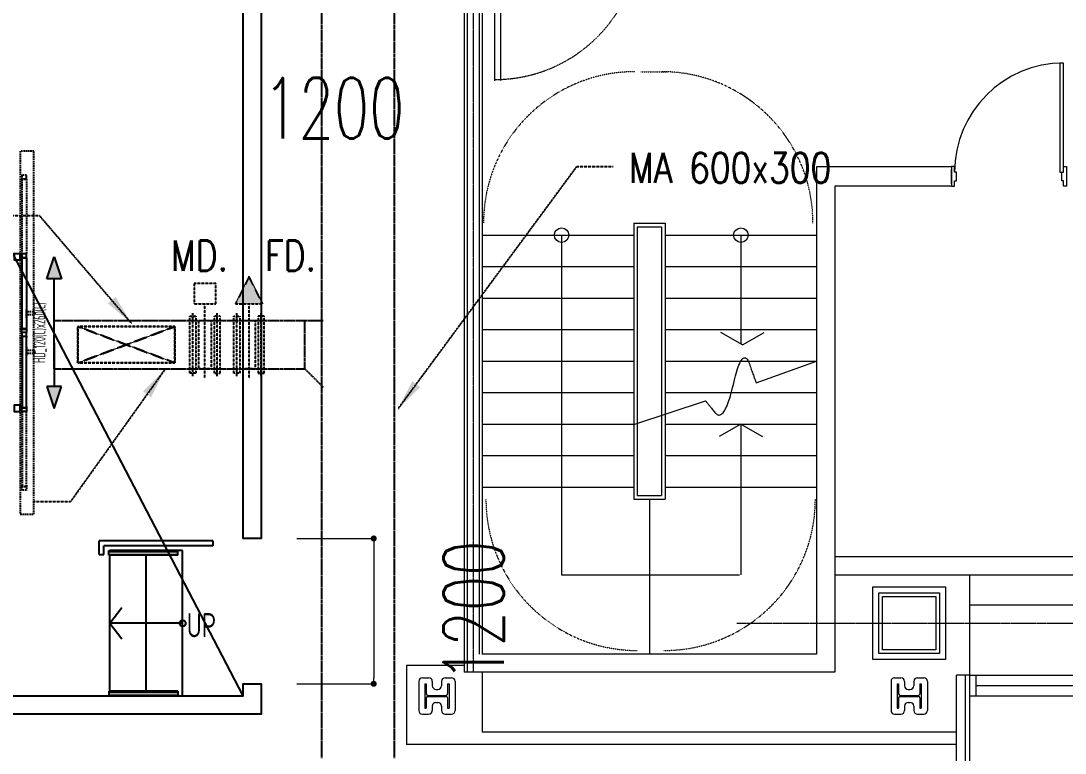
# Model space of a CAD drawing. Extents: x 225000 to 2157367, y 208400 to 840900.
# Drawn here: x 509590 to 518213, y 386730 to 392777 of the extents above; entities that cross this region are included whole.
import ezdxf
from ezdxf.enums import TextEntityAlignment as Align

# ---------------------------------------------------------------- set-up
doc = ezdxf.new("R2010")
doc.units = 0
doc.header["$LTSCALE"] = 10
for name, pattern in [('Data Center Layout_L20$0$CENTER', [2, 1.25, -0.25, 0.25, -0.25]), ('Data Center Layout_L20$0$HIDDENK1', [0.334, 0.167, -0.167]), ('Data Center Layout_L20$0$HIDDENK2', [0.5, 0.25, -0.25]), ('XFDP20-DC-PH1$0$HIDDEN2', [0.1875, 0.125, -0.0625]), ('XFM2D20-DC$0$HIDDEN', [0.3, 0.2, -0.1])]:
    doc.linetypes.add(name, pattern=pattern)
for name, color, linetype, lineweight in [('Data Center Layout_L20$0$ARC', 252, 'Continuous', 0), ('Data Center Layout_L20$0$K-SIN', 252, 'Data Center Layout_L20$0$CENTER', 9), ('Data Center Layout_L20$0$STEEL1', 252, 'Continuous', 0), ('Data Center Layout_L20$0$SUGATA3', 252, 'Continuous', 0)]:
    doc.layers.add(name, color=color, linetype=linetype, lineweight=lineweight)
for name, color, linetype in [('Data Center Layout_L20$0$MACHINE-DIM', 252, 'Continuous'), ('XFDP20-DC-PH1$0$A-Door (PH1)', 2, 'Continuous'), ('XFDP20-DC-PH1$0$A-ST-txt (PH1)', 1, 'Continuous'), ('XFDP20-DC-PH1$0$A-STAIR (PH1)', 2, 'Continuous'), ('XFM2D20-DC$0$M-CMDUCT-DAPR', 104, 'Continuous'), ('XFM2D20-DC$0$M-DUCT-DAPR', 3, 'Continuous'), ('XFM2D20-DC$0$M-DUCT-DIFFUSER', 2, 'Continuous'), ('XFM2D20-DC$0$M-DUCT-FLAN-L', 3, 'Continuous'), ('XFM2D20-DC$0$M-DUCT-TEXT', 4, 'Continuous'), ('XFM2D20-DC$0$M-DUCT-TEXT-Line', 3, 'Continuous'), ('XFM2D20-DC$0$M-MAU-DUCT', 150, 'Continuous')]:
    doc.layers.add(name, color=color, linetype=linetype)
doc.styles.add('Data Center Layout_L20$0$型式1', font='simplex.shx', dxfattribs={"width": 0.68, "bigfont": 'chineset.shx'})
doc.styles.add('XFDP20-DC-PH1$0$AA-TXT', font='isocp.shx', dxfattribs={"width": 0.8, "bigfont": 'china.shx'})
doc.styles.add('XFM2D20-DC$0$aa-txt', font='simplex.shx', dxfattribs={"width": 0.8, "bigfont": 'CHINA.shx'})
doc.dimstyles.new('Data Center Layout_L20$0$DIM-50-00', dxfattribs={"dimscale": 0, "dimtxt": 150, "dimasz": 50, "dimexe": 0, "dimexo": 0.1, "dimgap": 50, "dimtad": 1, "dimdec": 1, "dimdsep": 46, "dimtxsty": 'Data Center Layout_L20$0$型式1', "dimblk": 'Data Center Layout_L20$0$_Dot', "dimcen": 0, "dimclrd": 256, "dimclre": 256, "dimclrt": 256, "dimadec": 0, "dimazin": 0, "dimtfac": 0.8, "dimtdec": 1, "dimtmove": 2, "dimatfit": 3, "dimldrblk": 'Data Center Layout_L20$0$_ArchTick', "dimfxl": 1, "dimtolj": 1, "dimlwd": 13, "dimlwe": 9, "dimarcsym": 0})
doc.dimstyles.new('XFM2D20-DC$0$adim-100', dxfattribs={"dimscale": 100, "dimtxt": 0.25, "dimasz": 2.5, "dimexe": 0.1, "dimexo": 0.5, "dimgap": 0.15, "dimtad": 0, "dimdec": 4, "dimdsep": 46, "dimtxsty": 'XFM2D20-DC$0$aa-txt', "dimcen": 2.5, "dimclrd": 256, "dimclre": 256, "dimclrt": 256, "dimadec": 0, "dimazin": 0, "dimtfac": 1, "dimtdec": 4, "dimtmove": 0, "dimatfit": 3, "dimfxl": 1, "dimtolj": 1, "dimtzin": 0, "dimarcsym": 0})

# ---------------------------------------------------------------- blocks, each defined once
blk = doc.blocks.new('Data Center Layout_L20$0$_Dot')
at = {"layer": 'Data Center Layout_L20$0$MACHINE-DIM', "color": 0, "lineweight": -2}
blk.add_line((-0.5, 0), (-1, 0), dxfattribs=at)
at = {"layer": 'Data Center Layout_L20$0$MACHINE-DIM', "color": 0, "const_width": 0.5}
blk.add_lwpolyline([(-0.25, 0, 1), (0.25, 0, 1)], format="xyb", close=True, dxfattribs=at)
blk = doc.blocks.new('*D61')
at = {"layer": 'Data Center Layout_L20$0$STEEL1', "lineweight": 9, "transparency": 16777216}
for p, q in [((511575.6, 193316.6), (511575.6, 192880.4)), ((512775.6, 193316.6), (512775.6, 192880.4))]:
    blk.add_line(p, q, dxfattribs=at)
at = {"layer": 'Data Center Layout_L20$0$STEEL1', "lineweight": 13, "transparency": 16777216}
blk.add_line((511625.6, 192880.4), (512725.6, 192880.4), dxfattribs=at)
at = {"layer": 'DEFPOINTS', "color": 0, "transparency": 16777216}
for p in [(511575.6, 193316.7), (512775.6, 193316.7), (512775.6, 192880.4)]:
    blk.add_point(p, dxfattribs=at)
at = {"layer": 'Data Center Layout_L20$0$STEEL1', "lineweight": 13, "transparency": 16777216, "xscale": 50, "yscale": 50, "zscale": 50, "rotation": 180}
blk.add_blockref('Data Center Layout_L20$0$_Dot', (511575.6, 192880.4), dxfattribs=at)
at = {"layer": 'Data Center Layout_L20$0$STEEL1', "lineweight": 13, "transparency": 16777216, "xscale": 50, "yscale": 50, "zscale": 50}
blk.add_blockref('Data Center Layout_L20$0$_Dot', (512775.6, 192880.4), dxfattribs=at)
at = {"layer": 'Data Center Layout_L20$0$STEEL1', "transparency": 16777216, "insert": (512175.6, 192055.4), "char_height": 500, "attachment_point": 5, "style": 'Data Center Layout_L20$0$型式1'}
blk.add_mtext('\\A1;1200', dxfattribs=at)
blk = doc.blocks.new('Data Center Layout_L20$0$_ArchTick')
at = {"layer": 'Data Center Layout_L20$0$MACHINE-DIM', "color": 0, "const_width": 0.15}
blk.add_lwpolyline([(-0.5, -0.5), (0.5, 0.5)], dxfattribs=at)
blk = doc.blocks.new('*D62')
at = {"layer": 'Data Center Layout_L20$0$STEEL1', "lineweight": 9, "transparency": 16777216}
for p, q in [((511869.7, 188502.3), (512503.8, 188502.3)), ((511869.7, 187302.3), (512503.8, 187302.3))]:
    blk.add_line(p, q, dxfattribs=at)
at = {"layer": 'Data Center Layout_L20$0$STEEL1', "lineweight": 13, "transparency": 16777216}
blk.add_line((512503.8, 188452.3), (512503.8, 187352.3), dxfattribs=at)
at = {"layer": 'DEFPOINTS', "color": 0, "transparency": 16777216}
for p in [(511869.6, 188502.3), (511869.6, 187302.3), (512503.8, 187302.3)]:
    blk.add_point(p, dxfattribs=at)
at = {"layer": 'Data Center Layout_L20$0$STEEL1', "lineweight": 13, "transparency": 16777216, "xscale": 50, "yscale": 50, "zscale": 50}
for p, rotation in [((512503.8, 188502.3), 90), ((512503.8, 187302.3), 270)]:
    blk.add_blockref('Data Center Layout_L20$0$_Dot', p, dxfattribs=dict(at, rotation=rotation))
at = {"layer": 'Data Center Layout_L20$0$STEEL1', "transparency": 16777216, "insert": (513328.8, 187902.3), "char_height": 500, "attachment_point": 5, "rotation": 90, "style": 'Data Center Layout_L20$0$型式1'}
blk.add_mtext('\\A1;1200', dxfattribs=at)
blk = doc.blocks.new('XFDP20-DC-PH1$0$Door-60+60x000')
for points in [[(2.47, 30.45), (20.47, 36.45), (20.47, 24.45)], [(127.53, 30.45), (109.53, 36.45), (109.53, 24.45)]]:
    blk.add_hatch(color=256).paths.add_polyline_path(points)
for p, q in [((2.47, 30.45, 0), (20.47, 36.45, 0)), ((20.47, 36.45, 0), (20.47, 24.45, 0)), ((127.53, 30.45, 0), (109.53, 36.45, 0)), ((109.53, 36.45, 0), (109.53, 24.45, 0)), ((20.47, 24.45, 0), (2.47, 30.45, 0)), ((56.47, 30.45, 0), (20.47, 30.45, 0)), ((73.53, 30.45, 0), (109.53, 30.45, 0)), ((109.53, 24.45, 0), (127.53, 30.45, 0))]:
    blk.add_line(p, q)
at = {"color": 1, "linetype": 'XFDP20-DC-PH1$0$HIDDEN2'}
for p, q in [((47.88, 13.18), (47.88, 7.73)), ((50.38, 13.18), (50.38, 7.73)), ((79.62, 13.18), (79.62, 7.73)), ((82.12, 13.18), (82.12, 7.73))]:
    blk.add_line(p, q, dxfattribs=at)
at = {"color": 9, "linetype": 'XFDP20-DC-PH1$0$HIDDEN2'}
blk.add_lwpolyline([(-84.91, 13.76), (214.91, 13.76), (214.91, 2.5), (-84.91, 2.5)], close=True, dxfattribs=at)
at = {"color": 1, "linetype": 'XFDP20-DC-PH1$0$HIDDEN2'}
for points in [[(-65, 3.82), (-61, 3.82, 0.158507), (-60.98, 3.83), (-60.87, 3.91, 0.72636), (-60.89, 3.96), (-61.04, 3.96, 0.414214), (-61.06, 3.94, -0.414214), (-61.08, 3.92), (-61.79, 3.92, -0.414214), (-61.82, 3.95), (-61.82, 4.39, 0.414214), (-61.85, 4.42), (-61.89, 4.42, 0.414214), (-61.92, 4.39), (-61.92, 3.95, -0.414214), (-61.95, 3.92), (-62.11, 3.92, -0.414214), (-62.14, 3.95), (-62.14, 5.73), (-62.17, 5.76), (-62.14, 5.79), (-62.14, 7.57, -0.414214), (-62.11, 7.6), (-61.95, 7.6, -0.414214), (-61.92, 7.57), (-61.92, 7.13, 0.414214), (-61.89, 7.1), (-61.85, 7.1, 0.414214), (-61.82, 7.13), (-61.82, 7.57, -0.414214), (-61.79, 7.6), (-61.08, 7.6, -0.414214), (-61.06, 7.58), (-61.06, 7.58, 0.414214), (-61.04, 7.56), (-60.89, 7.56, 0.72636), (-60.87, 7.61), (-60.98, 7.69, 0.158507), (-61, 7.7), (-65, 7.7, 0.414214), (-65.03, 7.67), (-65.03, 3.85, 0.414214)], [(195, 3.82), (191, 3.82, -0.158507), (190.98, 3.83), (190.87, 3.91, -0.72636), (190.89, 3.96), (191.04, 3.96, -0.414214), (191.06, 3.94, 0.414214), (191.08, 3.92), (191.79, 3.92, 0.414214), (191.82, 3.95), (191.82, 4.39, -0.414214), (191.85, 4.42), (191.89, 4.42, -0.414214), (191.92, 4.39), (191.92, 3.95, 0.414214), (191.95, 3.92), (192.11, 3.92, 0.414214), (192.14, 3.95), (192.14, 5.73), (192.17, 5.76), (192.14, 5.79), (192.14, 7.57, 0.414214), (192.11, 7.6), (191.95, 7.6, 0.414214), (191.92, 7.57), (191.92, 7.13, -0.414214), (191.89, 7.1), (191.85, 7.1, -0.414214), (191.82, 7.13), (191.82, 7.57, 0.414214), (191.79, 7.6), (191.08, 7.6, 0.414214), (191.06, 7.58), (191.06, 7.58, -0.414214), (191.04, 7.56), (190.89, 7.56, -0.72636), (190.87, 7.61), (190.98, 7.69, -0.158507), (191, 7.7), (195, 7.7, -0.414214), (195.03, 7.67), (195.03, 3.85, -0.414214)]]:
    blk.add_lwpolyline(points, format="xyb", close=True, dxfattribs=at)
for points in [[(-61.82, 3.96), (-61.82, 7.53), (-0.03, 7.53), (-0.03, 3.96)], [(45.38, 7.73), (52.88, 7.73), (52.88, 7.53), (45.38, 7.53)], [(84.62, 7.73), (77.12, 7.73), (77.12, 7.53), (84.62, 7.53)], [(191.82, 3.96), (191.82, 7.53), (130.03, 7.53), (130.03, 3.96)]]:
    blk.add_lwpolyline(points, close=True, dxfattribs=at)
for points in [[(0, 3.82), (4, 3.82, 0.158507), (4.02, 3.83), (4.13, 3.91, 0.72636), (4.11, 3.96), (3.96, 3.96, 0.414214), (3.94, 3.94, -0.414214), (3.92, 3.92), (3.21, 3.92, -0.414214), (3.18, 3.95), (3.18, 4.39, 0.414214), (3.15, 4.42), (3.11, 4.42, 0.414214), (3.08, 4.39), (3.08, 3.95, -0.414214), (3.05, 3.92), (2.89, 3.92, -0.414214), (2.86, 3.95), (2.86, 5.73), (2.83, 5.76), (2.86, 5.79), (2.86, 7.57, -0.414214), (2.89, 7.6), (3.05, 7.6, -0.414214), (3.08, 7.57), (3.08, 7.13, 0.414214), (3.11, 7.1), (3.15, 7.1, 0.414214), (3.18, 7.13), (3.18, 7.57, -0.414214), (3.21, 7.6), (3.92, 7.6, -0.414214), (3.94, 7.58), (3.94, 7.58, 0.414214), (3.96, 7.56), (4.11, 7.56, 0.72636), (4.13, 7.61), (4.02, 7.69, 0.158507), (4, 7.7), (0, 7.7, 0.414214), (-0.03, 7.67), (-0.03, 3.85, 0.414214)], [(64.97, 3.82), (60.97, 3.82, -0.158507), (60.95, 3.83), (60.84, 3.91, -0.72636), (60.86, 3.96), (61.01, 3.96, -0.414214), (61.03, 3.94, 0.414214), (61.05, 3.92), (61.76, 3.92, 0.414214), (61.79, 3.95), (61.79, 4.39, -0.414214), (61.82, 4.42), (61.86, 4.42, -0.414214), (61.89, 4.39), (61.89, 3.95, 0.414214), (61.92, 3.92), (62.08, 3.92, 0.414214), (62.11, 3.95), (62.11, 5.73), (62.14, 5.76), (62.11, 5.79), (62.11, 7.57, 0.414214), (62.08, 7.6), (61.92, 7.6, 0.414214), (61.89, 7.57), (61.89, 7.13, -0.414214), (61.86, 7.1), (61.82, 7.1, -0.414214), (61.79, 7.13), (61.79, 7.57, 0.414214), (61.76, 7.6), (61.05, 7.6, 0.414214), (61.03, 7.58), (61.03, 7.58, -0.414214), (61.01, 7.56), (60.86, 7.56, -0.72636), (60.84, 7.61), (60.95, 7.69, -0.158507), (60.97, 7.7), (64.97, 7.7, -0.414214), (65, 7.67), (65, 3.85, -0.414214)], [(65.03, 3.82), (69.03, 3.82, 0.158507), (69.05, 3.83), (69.16, 3.91, 0.72636), (69.14, 3.96), (68.99, 3.96, 0.414214), (68.97, 3.94, -0.414214), (68.95, 3.92), (68.24, 3.92, -0.414214), (68.21, 3.95), (68.21, 4.39, 0.414214), (68.18, 4.42), (68.14, 4.42, 0.414214), (68.11, 4.39), (68.11, 3.95, -0.414214), (68.08, 3.92), (67.92, 3.92, -0.414214), (67.89, 3.95), (67.89, 5.73), (67.86, 5.76), (67.89, 5.79), (67.89, 7.57, -0.414214), (67.92, 7.6), (68.08, 7.6, -0.414214), (68.11, 7.57), (68.11, 7.13, 0.414214), (68.14, 7.1), (68.18, 7.1, 0.414214), (68.21, 7.13), (68.21, 7.57, -0.414214), (68.24, 7.6), (68.95, 7.6, -0.414214), (68.97, 7.58), (68.97, 7.58, 0.414214), (68.99, 7.56), (69.14, 7.56, 0.72636), (69.16, 7.61), (69.05, 7.69, 0.158507), (69.03, 7.7), (65.03, 7.7, 0.414214), (65, 7.67), (65, 3.85, 0.414214)], [(130, 3.82), (126, 3.82, -0.158507), (125.98, 3.83), (125.87, 3.91, -0.72636), (125.89, 3.96), (126.04, 3.96, -0.414214), (126.06, 3.94, 0.414214), (126.08, 3.92), (126.79, 3.92, 0.414214), (126.82, 3.95), (126.82, 4.39, -0.414214), (126.85, 4.42), (126.89, 4.42, -0.414214), (126.92, 4.39), (126.92, 3.95, 0.414214), (126.95, 3.92), (127.11, 3.92, 0.414214), (127.14, 3.95), (127.14, 5.73), (127.17, 5.76), (127.14, 5.79), (127.14, 7.57, 0.414214), (127.11, 7.6), (126.95, 7.6, 0.414214), (126.92, 7.57), (126.92, 7.13, -0.414214), (126.89, 7.1), (126.85, 7.1, -0.414214), (126.82, 7.13), (126.82, 7.57, 0.414214), (126.79, 7.6), (126.08, 7.6, 0.414214), (126.06, 7.58), (126.06, 7.58, -0.414214), (126.04, 7.56), (125.89, 7.56, -0.72636), (125.87, 7.61), (125.98, 7.69, -0.158507), (126, 7.7), (130, 7.7, -0.414214), (130.03, 7.67), (130.03, 3.85, -0.414214)]]:
    blk.add_lwpolyline(points, format="xyb", close=True)
at = {"ltscale": 1000}
for points in [[(0, 2.5), (5, 2.5), (5, -2.5), (0, -2.5)], [(125, 2.5), (130, 2.5), (130, -2.5), (125, -2.5)]]:
    blk.add_lwpolyline(points, close=True, dxfattribs=at)
for points in [[(3.18, 3.96), (3.18, 7.53), (61.79, 7.53), (61.79, 3.96)], [(126.82, 3.96), (126.82, 7.53), (68.21, 7.53), (68.21, 3.96)]]:
    blk.add_lwpolyline(points, close=True)
at = {"color": 1, "linetype": 'XFDP20-DC-PH1$0$HIDDEN2'}
for centre in [(49.13, 13.18), (80.87, 13.18)]:
    blk.add_arc(centre, 1.25, 0, 180, dxfattribs=at)
at = {"color": 9, "style": 'XFDP20-DC-PH1$0$AA-TXT', "width": 0.45}
blk.add_attdef('120X240', text='', height=10, dxfattribs=at).set_placement((65, 20.29), align=Align.MIDDLE_CENTER)
blk = doc.blocks.new('XFDP20-DC-PH1')
at = {"layer": 'XFDP20-DC-PH1$0$A-ST-txt (PH1)'}
for p, q in [((510325.6, 187802.3), (510423.3, 187931.3)), ((510925.6, 187802.3), (510325.6, 187802.3)), ((510325.6, 187802.3), (510423.3, 187673.3))]:
    blk.add_line(p, q, dxfattribs=at)
blk.add_circle((510925.6, 187802.3), 25, dxfattribs=at)
at = {"layer": 'XFDP20-DC-PH1$0$A-STAIR (PH1)'}
for p, q in [((511175.6, 188482.3, 0), (510235.6, 188482.3, 0)), ((510235.6, 188370.8, 0), (510235.6, 188482.3, 0)), ((511175.6, 188442.3), (510275.6, 188442.3, 0)), ((510275.6, 188370.8, 0), (510275.6, 188442.3, 0)), ((511175.6, 188482.3, 0), (511175.6, 188442.3)), ((510235.6, 188370.8, 0), (510275.6, 188370.8, 0)), ((510315.6, 188402.3, 0), (510885.6, 188402.3)), ((510315.6, 188364.3, 0), (510315.6, 188402.3, 0)), ((510315.6, 188395.8, 0), (510885.6, 188395.8)), ((510315.6, 188370.8, 0), (510885.6, 188370.8)), ((510885.6, 188364.3), (510315.6, 188364.3, 0)), ((510925.6, 188402.3), (510325.6, 188402.3)), ((510325.6, 187240.3), (510325.6, 188364.3)), ((510625.6, 187240.3), (510625.6, 188364.3)), ((510885.6, 188364.3), (510885.6, 188402.3)), ((510925.6, 187202.3), (510925.6, 188402.3)), ((510885.6, 187240.3), (510315.6, 187240.3, 0)), ((510315.6, 187240.3, 0), (510315.6, 187202.3, 0)), ((510315.6, 187233.8, 0), (510885.6, 187233.8)), ((510315.6, 187208.8, 0), (510885.6, 187208.8)), ((510315.6, 187202.3, 0), (510885.6, 187202.3)), ((510325.6, 187202.3), (510925.6, 187202.3)), ((510885.6, 187240.3), (510885.6, 187202.3))]:
    blk.add_line(p, q, dxfattribs=at)
at = {"layer": 'XFDP20-DC-PH1$0$A-Door (PH1)'}
ref = blk.add_blockref('XFDP20-DC-PH1$0$Door-60+60x000', (509560.6, 189552.3, 0), dxfattribs=dict(at, xscale=-10, yscale=10, zscale=10, rotation=270))
ref.add_attrib('120X240', 'HD_120(C)x260(C)', dxfattribs={"layer": '0', "color": 9, "height": 100, "rotation": 90, "style": 'XFDP20-DC-PH1$0$AA-TXT', "width": 0.45}).set_placement((509743.5, 190202.3, 0), align=Align.MIDDLE_CENTER)
at = {"layer": 'XFDP20-DC-PH1$0$A-ST-txt (PH1)', "style": 'XFDP20-DC-PH1$0$AA-TXT', "width": 0.8}
blk.add_text('UP', height=200, dxfattribs=at).set_placement((511081.3, 187786.1), align=Align.MIDDLE)
blk = doc.blocks.new('Data Center Layout_L20')
blk.add_line((511425.59, 187202.31), (498925.59, 211202.31))
blk.add_lwpolyline([(511825.59, 197402.31), (511975.59, 197402.31), (511975.59, 194852.31), (511575.59, 194852.31), (511575.59, 188502.31), (511425.59, 188502.31), (511425.59, 195002.31), (511825.59, 195002.31)], close=True)
blk.add_lwpolyline([(498925.59, 192752.31), (498925.59, 187202.31), (511425.59, 187202.31), (511425.59, 187302.31), (511575.59, 187302.31), (511575.59, 187052.31), (498775.59, 187052.31), (498775.59, 192752.31)])
at = {"layer": 'Data Center Layout_L20$0$ARC'}
for p, q in [((513275.59, 193527.31), (513275.59, 187397.31)), ((513375.59, 193527.31), (513375.59, 187547.31)), ((513400.59, 193502.31), (513400.59, 187547.31)), ((513501.89, 193532.31), (513501.89, 192282.31)), ((513551.89, 193492.31), (513551.89, 192283.27)), ((513250.59, 192952.31), (513250.59, 187397.31)), ((516160.59, 191572.31), (516160.59, 187547.31)), ((517275.59, 191572.31), (516160.59, 191572.31)), ((517275.59, 191432.31), (517275.59, 191552.31)), ((516310.59, 191412.31), (516310.59, 187397.31)), ((517275.59, 191412.31), (516310.59, 191412.31)), ((516310.59, 188352.31), (518300.59, 188352.31)), ((516310.59, 188202.31), (517425.59, 188202.31)), ((516310.59, 188202.31), (518450.59, 188202.31)), ((517425.59, 186202.31), (517425.59, 188202.31)), ((521550.59, 187952.31), (517425.59, 187952.31)), ((521550.59, 187952.31), (517425.59, 187952.31)), ((516160.59, 187547.31), (513400.59, 187547.31)), ((512775.59, 187452.31), (512775.59, 186802.31)), ((513250.59, 187452.31), (512775.59, 187452.31)), ((516310.59, 187397.31), (513250.59, 187397.31)), ((513400.59, 187397.31), (513400.59, 186902.31)), ((512875.59, 187322.31), (512875.59, 187082.31)), ((512905.59, 187352.31), (512957.59, 187352.31)), ((512925.59, 187302.31), (512925.59, 187102.31)), ((512925.59, 187302.31), (512937.59, 187302.31)), ((512937.59, 187302.31), (512937.59, 187219.31)), ((512987.59, 187322.31), (512987.59, 187286.31)), ((513063.59, 187322.31), (513063.59, 187286.31)), ((513093.59, 187352.31), (513145.59, 187352.31)), ((513113.59, 187302.31), (513113.59, 187219.31)), ((513113.59, 187302.31), (513125.59, 187302.31)), ((513125.59, 187302.31), (513125.59, 187102.31)), ((513175.59, 187322.31), (513175.59, 187082.31)), ((516775.59, 187322.31), (516775.59, 187082.31)), ((516805.59, 187352.31), (516857.59, 187352.31)), ((516825.59, 187302.31), (516825.59, 187102.31)), ((516825.59, 187302.31), (516837.59, 187302.31)), ((516837.59, 187302.31), (516837.59, 187219.31)), ((516887.59, 187322.31), (516887.59, 187286.31)), ((516963.59, 187322.31), (516963.59, 187286.31)), ((516993.59, 187352.31), (517045.59, 187352.31)), ((517013.59, 187302.31), (517013.59, 187219.31)), ((517013.59, 187302.31), (517025.59, 187302.31)), ((517025.59, 187302.31), (517025.59, 187102.31)), ((517075.59, 187322.31), (517075.59, 187082.31)), ((517315.59, 186202.31), (517315.59, 187372.31)), ((517425.59, 187372.31), (517315.59, 187372.31)), ((517425.59, 187372.31), (517315.59, 187372.31)), ((517390.59, 186202.31), (517390.59, 187372.31)), ((517425.59, 187372.31), (522925.59, 187372.31)), ((517475.59, 187372.31), (517475.59, 187202.31)), ((517475.59, 187287.31), (519175.59, 187287.31)), ((512950.59, 187206.31), (513100.59, 187206.31)), ((513017.59, 187256.31), (513033.59, 187256.31)), ((516850.59, 187206.31), (517000.59, 187206.31)), ((516917.59, 187256.31), (516933.59, 187256.31)), ((517425.59, 187202.31), (522925.59, 187202.31)), ((512937.59, 187185.31), (512937.59, 187102.31)), ((512950.59, 187198.31), (513100.59, 187198.31)), ((512987.59, 187118.31), (512987.59, 187082.31)), ((513017.59, 187148.31), (513033.59, 187148.31)), ((513063.59, 187118.31), (513063.59, 187082.31)), ((513113.59, 187185.31), (513113.59, 187102.31)), ((516837.59, 187185.31), (516837.59, 187102.31)), ((516850.59, 187198.31), (517000.59, 187198.31)), ((516887.59, 187118.31), (516887.59, 187082.31)), ((516917.59, 187148.31), (516933.59, 187148.31)), ((516963.59, 187118.31), (516963.59, 187082.31)), ((517013.59, 187185.31), (517013.59, 187102.31)), ((512905.59, 187052.31), (512957.59, 187052.31)), ((512925.59, 187102.31), (512937.59, 187102.31)), ((513093.59, 187052.31), (513145.59, 187052.31)), ((513113.59, 187102.31), (513125.59, 187102.31)), ((516805.59, 187052.31), (516857.59, 187052.31)), ((516825.59, 187102.31), (516837.59, 187102.31)), ((516993.59, 187052.31), (517045.59, 187052.31)), ((517013.59, 187102.31), (517025.59, 187102.31)), ((517315.59, 186902.31), (513400.59, 186902.31)), ((513250.59, 186802.31), (512775.59, 186802.31)), ((517315.59, 186802.31), (513250.59, 186802.31))]:
    blk.add_line(p, q, dxfattribs=at)
for points in [[(518200.59, 192428.31), (518170.59, 192428.31), (518170.59, 191528.31), (518200.59, 191528.31)], [(516625.59, 188102.31), (517225.59, 188102.31), (517225.59, 187502.31), (516625.59, 187502.31)], [(516675.59, 187552.31), (516675.59, 188052.31), (517175.59, 188052.31), (517175.59, 187552.31)], [(516705.59, 187582.31), (516705.59, 188022.31), (517145.59, 188022.31), (517145.59, 187582.31)]]:
    blk.add_lwpolyline(points, close=True, dxfattribs=at)
for points in [[(517275.59, 191411.31), (517300.59, 191411.31), (517300.59, 191456.31), (517315.59, 191456.31), (517315.59, 191528.31), (517300.59, 191528.31), (517300.59, 191573.31), (517275.59, 191573.31), (517275.59, 191411.31)], [(518225.59, 191411.31), (518200.59, 191411.31), (518200.59, 191456.31), (518185.59, 191456.31), (518185.59, 191528.31), (518200.59, 191528.31), (518200.59, 191573.31), (518225.59, 191573.31), (518225.59, 191411.31)]]:
    blk.add_lwpolyline(points, dxfattribs=at)
at = {"layer": 'Data Center Layout_L20$0$ARC', "linetype": 'Data Center Layout_L20$0$HIDDENK2'}
blk.add_arc((513501.89, 193492.31), 1200, 270, 0, dxfattribs=at)
at = {"layer": 'Data Center Layout_L20$0$ARC'}
for centre, radius, start, end in [((518200.59, 191528.31), 900, 90, 180), ((512905.59, 187322.31), 30, 90, 180), ((512957.59, 187322.31), 30, 0, 90), ((513017.59, 187286.31), 30, 180, 270), ((513033.59, 187286.31), 30, 270, 0), ((513093.59, 187322.31), 30, 90, 180), ((513145.59, 187322.31), 30, 0, 90), ((516805.59, 187322.31), 30, 90, 180), ((516857.59, 187322.31), 30, 0, 90), ((516917.59, 187286.31), 30, 180, 270), ((516933.59, 187286.31), 30, 270, 0), ((516993.59, 187322.31), 30, 90, 180), ((517045.59, 187322.31), 30, 0, 90), ((512950.59, 187219.31), 13, 180, 270), ((513100.59, 187219.31), 13, 270, 0), ((516850.59, 187219.31), 13, 180, 270), ((517000.59, 187219.31), 13, 270, 0), ((512950.59, 187185.31), 13, 90, 180), ((513017.59, 187118.31), 30, 90, 180), ((513033.59, 187118.31), 30, 0, 90), ((513100.59, 187185.31), 13, 0, 90), ((516850.59, 187185.31), 13, 90, 180), ((516917.59, 187118.31), 30, 90, 180), ((516933.59, 187118.31), 30, 0, 90), ((517000.59, 187185.31), 13, 0, 90), ((512905.59, 187082.31), 30, 180, 270), ((512957.59, 187082.31), 30, 270, 0), ((513093.59, 187082.31), 30, 180, 270), ((513145.59, 187082.31), 30, 270, 0), ((516805.59, 187082.31), 30, 180, 270), ((516857.59, 187082.31), 30, 270, 0), ((516993.59, 187082.31), 30, 180, 270), ((517045.59, 187082.31), 30, 270, 0)]:
    blk.add_arc(centre, radius, start, end, dxfattribs=at)
for p in [(513025.59, 187202.31), (516925.59, 187202.31)]:
    blk.add_point(p, dxfattribs=at)
at = {"layer": 'Data Center Layout_L20$0$K-SIN'}
for p, q in [((513325.59, 195359.12), (513325.59, 187397.31)), ((515503.21, 187802.31), (546925.59, 187802.31))]:
    blk.add_line(p, q, dxfattribs=at)
at = {"layer": 'Data Center Layout_L20$0$SUGATA3', "linetype": 'Data Center Layout_L20$0$HIDDENK1'}
blk.add_line((514710.59, 192357.31), (514930.59, 192357.31), dxfattribs=at)
blk.add_line((514710.59, 192357.31), (514930.59, 192357.31), dxfattribs=at)
at = {"layer": 'Data Center Layout_L20$0$SUGATA3'}
for p, q in [((514650.59, 191107.31), (514650.59, 188827.31)), ((514650.59, 191107.31), (514910.59, 191107.31)), ((514910.59, 191107.31), (514910.59, 188827.31)), ((513400.59, 191007.31), (514650.59, 191007.31)), ((514055.59, 191007.31), (514055.59, 188202.31)), ((514680.59, 191077.31), (514680.59, 188857.31)), ((514680.59, 191077.31), (514880.59, 191077.31)), ((514880.59, 191077.31), (514880.59, 188857.31)), ((514910.59, 191007.31), (516160.59, 191007.31)), ((515535.59, 191007.31), (515535.59, 190108.32)), ((513400.59, 190747.31), (514650.59, 190747.31)), ((514910.59, 190747.31), (516160.59, 190747.31)), ((513400.59, 190487.31), (514650.59, 190487.31)), ((514910.59, 190487.31), (516160.59, 190487.31)), ((513400.59, 190227.31), (514650.59, 190227.31)), ((514910.59, 190227.31), (516160.59, 190227.31)), ((515549.49, 190100.3), (515371.09, 190203.3)), ((515549.49, 190100.3), (515727.89, 190203.3)), ((513400.59, 189967.31), (514650.59, 189967.31)), ((514910.59, 189967.31), (516160.59, 189967.31)), ((515661.47, 189788.31), (516160.59, 189967.31)), ((513400.59, 189707.31), (514650.59, 189707.31)), ((514910.59, 189707.31), (516160.59, 189707.31)), ((514660.59, 189447.31), (515244.04, 189638.61)), ((513400.59, 189447.31), (514650.59, 189447.31)), ((514910.59, 189447.31), (516160.59, 189447.31)), ((515535.59, 189447.31), (515357.19, 189344.31)), ((515535.59, 189447.31), (515713.99, 189344.31)), ((515535.59, 189447.31), (515535.59, 188202.31)), ((513400.59, 189187.31), (514650.59, 189187.31)), ((514910.59, 189187.31), (516160.59, 189187.31)), ((513400.59, 188927.31), (514650.59, 188927.31)), ((514910.59, 188927.31), (516160.59, 188927.31)), ((514680.59, 188857.31), (514880.59, 188857.31)), ((514650.59, 188827.31), (514910.59, 188827.31)), ((514780.59, 188827.31), (514780.59, 187547.31)), ((514055.59, 188202.31), (515525.59, 188202.31))]:
    blk.add_line(p, q, dxfattribs=at)
blk.add_polyline3d([(515244.04, 189638.61, 0), (515244.16, 189638.46, 0), (515244.53, 189638, 0), (515245.15, 189637.24, 0), (515246.01, 189636.17, 0), (515247.11, 189634.79, 0), (515248.46, 189633.11, 0), (515250.06, 189631.12, 0), (515251.9, 189628.82, 0), (515253.99, 189626.22, 0), (515256.33, 189623.31, 0), (515258.9, 189620.1, 0), (515261.73, 189616.58, 0), (515264.8, 189612.75, 0), (515268.12, 189608.62, 0), (515271.68, 189604.18, 0), (515275.49, 189599.43, 0), (515279.54, 189594.38, 0), (515283.84, 189589.03, 0), (515288.39, 189583.36, 0), (515293.18, 189577.4, 0), (515298.21, 189571.12, 0), (515303.49, 189564.54, 0), (515309.02, 189557.65, 0), (515314.79, 189550.46, 0), (515320.81, 189542.96, 0), (515320.81, 189542.96, 0), (515326.95, 189535.98, 0), (515333.09, 189530.36, 0), (515339.23, 189526.08, 0), (515345.36, 189523.16, 0), (515351.49, 189521.59, 0), (515357.62, 189521.36, 0), (515363.75, 189522.49, 0), (515369.87, 189524.97, 0), (515375.99, 189528.8, 0), (515382.11, 189533.98, 0), (515388.22, 189540.51, 0), (515394.34, 189548.4, 0), (515400.45, 189557.63, 0), (515406.56, 189568.22, 0), (515412.66, 189580.15, 0), (515418.77, 189593.44, 0), (515424.87, 189608.08, 0), (515430.97, 189624.06, 0), (515437.06, 189641.4, 0), (515443.16, 189660.09, 0), (515449.25, 189680.13, 0), (515455.34, 189701.53, 0), (515461.42, 189724.27, 0), (515467.51, 189748.36, 0), (515473.59, 189773.81, 0), (515473.59, 189773.81, 0), (515479.63, 189799.15, 0), (515485.62, 189822.96, 0), (515491.54, 189845.22, 0), (515497.39, 189865.93, 0), (515503.18, 189885.11, 0), (515508.91, 189902.73, 0), (515514.57, 189918.82, 0), (515520.17, 189933.36, 0), (515525.71, 189946.36, 0), (515531.18, 189957.81, 0), (515536.58, 189967.72, 0), (515541.93, 189976.08, 0), (515547.2, 189982.9, 0), (515552.42, 189988.18, 0), (515557.57, 189991.91, 0), (515562.65, 189994.1, 0), (515567.67, 189994.74, 0), (515572.63, 189993.84, 0), (515577.52, 189991.4, 0), (515582.35, 189987.41, 0), (515587.11, 189981.88, 0), (515591.81, 189974.8, 0), (515596.45, 189966.18, 0), (515601.02, 189956.02, 0), (515605.53, 189944.31, 0), (515605.53, 189944.31, 0), (515609.92, 189932.08, 0), (515614.12, 189920.35, 0), (515618.15, 189909.12, 0), (515622, 189898.39, 0), (515625.67, 189888.15, 0), (515629.16, 189878.42, 0), (515632.47, 189869.18, 0), (515635.61, 189860.45, 0), (515638.56, 189852.21, 0), (515641.33, 189844.47, 0), (515643.93, 189837.23, 0), (515646.35, 189830.5, 0), (515648.58, 189824.26, 0), (515650.64, 189818.52, 0), (515652.52, 189813.27, 0), (515654.22, 189808.53, 0), (515655.74, 189804.29, 0), (515657.09, 189800.54, 0), (515658.25, 189797.3, 0), (515659.24, 189794.55, 0), (515660.04, 189792.31, 0), (515660.67, 189790.56, 0), (515661.12, 189789.31, 0), (515661.38, 189788.56, 0), (515661.47, 189788.31, 0)], dxfattribs=at)
for centre in [(514055.59, 191007.31), (515535.59, 191007.31)]:
    blk.add_circle(centre, 60, dxfattribs=at)
at = {"layer": 'Data Center Layout_L20$0$SUGATA3', "linetype": 'Data Center Layout_L20$0$HIDDENK1'}
for centre, start, end in [((514660.59, 191107.31), 90, 180), ((514880.59, 191107.31), 0, 90), ((514680.59, 188827.31), 180, 270), ((514900.59, 188827.31), 270, 0)]:
    blk.add_arc(centre, 1250, start, end, dxfattribs=at)
at = {"layer": 'Data Center Layout_L20$0$STEEL1'}
dim = blk.add_linear_dim(base=(512775.59, 192880.4), p1=(511575.59, 193316.65), p2=(512775.59, 193316.65), dimstyle='Data Center Layout_L20$0$DIM-50-00', override={"dimscale": 1, "dimtxt": 500}, dxfattribs=at)
dim.commit()
dim.dimension.update_dxf_attribs({"geometry": '*D61', "text_midpoint": (512175.59, 192055.4)})
dim = blk.add_linear_dim(base=(512503.83, 187302.31), p1=(511869.63, 188502.31), p2=(511869.63, 187302.31), angle=90, dimstyle='Data Center Layout_L20$0$DIM-50-00', override={"dimscale": 1, "dimtxt": 500}, dxfattribs=at)
dim.commit()
dim.dimension.update_dxf_attribs({"geometry": '*D62', "text_midpoint": (513328.83, 187902.31)})
blk = doc.blocks.new('XFM2D20-DC')
at = {"layer": 'XFM2D20-DC$0$M-DUCT-DAPR', "linetype": 'XFM2D20-DC$0$HIDDEN'}
blk.add_hatch(color=252, dxfattribs=at).paths.add_polyline_path([(511586.8, 190440), (511474.5, 190664.6), (511362.2, 190440)])
at = {"layer": 'XFM2D20-DC$0$M-CMDUCT-DAPR', "color": 252, "linetype": 'XFM2D20-DC$0$HIDDEN', "elevation": 0}
blk.add_lwpolyline([(511586.8, 190440), (511474.5, 190664.6), (511362.2, 190440)], close=True, dxfattribs=at)
at = {"layer": 'XFM2D20-DC$0$M-DUCT-DAPR', "color": 252, "linetype": 'XFM2D20-DC$0$HIDDEN'}
for p, q in [((511110.4, 189822.3, 0), (511110.4, 190440, 0)), ((511474.5, 189822.3, 0), (511474.5, 190440, 0)), ((511010.4, 189842.3, 0), (511010.4, 190362.3, 0)), ((511210.4, 189842.3, 0), (511210.4, 190362.3, 0)), ((511374.5, 189842.3, 0), (511374.5, 190362.3, 0)), ((511574.5, 189842.3, 0), (511574.5, 190362.3, 0))]:
    blk.add_line(p, q, dxfattribs=at)
for points in [[(511035.4, 190337.3), (511035.4, 189867.3), (510985.4, 189867.3), (510985.4, 190337.3)], [(511235.4, 189867.3), (511235.4, 190337.3), (511185.4, 190337.3), (511185.4, 189867.3)], [(511399.5, 190337.3), (511399.5, 189867.3), (511349.5, 189867.3), (511349.5, 190337.3)], [(511599.5, 189867.3), (511599.5, 190337.3), (511549.5, 190337.3), (511549.5, 189867.3)], [(511160.4, 190302.3), (511160.4, 189902.3), (511060.4, 189902.3), (511060.4, 190302.3)], [(511524.5, 190302.3), (511524.5, 189902.3), (511424.5, 189902.3), (511424.5, 190302.3)]]:
    blk.add_lwpolyline(points, close=True, dxfattribs=at)
at = {"layer": 'XFM2D20-DC$0$M-DUCT-DIFFUSER', "color": 252, "linetype": 'XFM2D20-DC$0$HIDDEN'}
for p, q in [((510861.5, 189952.3), (510061.5, 190252.3)), ((510861.5, 190252.3), (510061.5, 189952.3)), ((510061.5, 189952.3), (510861.5, 190252.3)), ((510061.5, 190252.3), (510861.5, 189952.3))]:
    blk.add_line(p, q, dxfattribs=at)
for points in [[(510861.5, 189952.3), (510061.5, 189952.3), (510061.5, 190252.3), (510861.5, 190252.3)], [(510061.5, 189952.3), (510861.5, 189952.3), (510861.5, 190252.3), (510061.5, 190252.3)]]:
    blk.add_lwpolyline(points, close=True, dxfattribs=at)
at = {"layer": 'XFM2D20-DC$0$M-DUCT-FLAN-L', "color": 252, "linetype": 'XFM2D20-DC$0$HIDDEN', "elevation": 0}
blk.add_lwpolyline([(511020.5, 190440), (511200.3, 190440), (511200.3, 190608.5), (511020.5, 190608.5)], close=True, dxfattribs=at)
at = {"layer": 'XFM2D20-DC$0$M-MAU-DUCT', "color": 252, "linetype": 'XFM2D20-DC$0$HIDDEN', "ltscale": 3}
for p, q in [((512075.6, 186688.8), (512075.6, 193794.2)), ((512675.6, 186688.8), (512675.6, 193794.2)), ((509861.5, 190302.3), (509861.5, 189902.3)), ((509861.5, 190302.3), (512086.4, 190302.3)), ((511936.4, 189902.3), (511936.4, 190302.3)), ((509861.5, 189902.3), (511936.4, 189902.3)), ((511936.4, 189902.3), (512086.4, 189752.3))]:
    blk.add_line(p, q, dxfattribs=at)
at = {"layer": 'XFM2D20-DC$0$M-DUCT-TEXT', "color": 252, "linetype": 'XFM2D20-DC$0$HIDDEN', "style": 'XFM2D20-DC$0$aa-txt', "width": 0.8}
blk.add_text('MA 600x300', height=250, dxfattribs=at).set_placement((514611, 191438.1))
for s, p in [('MD.', (511064.5, 190838.3, 0)), ('FD.', (511816.9, 190838.3, 0))]:
    blk.add_text(s, height=250, dxfattribs=at).set_placement(p, align=Align.MIDDLE)
at = {"layer": 'XFM2D20-DC$0$M-DUCT-TEXT-Line', "color": 252, "linetype": 'XFM2D20-DC$0$HIDDEN'}
for points in [[(512706.7, 189575.4), (514181.1, 191573.6), (514481.1, 191573.6)], [(510502.9, 190280), (509745.6, 191166.4), (506684.9, 191166.4)], [(510777.6, 189895.9), (509999.7, 188806.1), (509699.7, 188806.1)]]:
    blk.add_leader(points, dimstyle='XFM2D20-DC$0$adim-100', dxfattribs=at)

msp = doc.modelspace()

# ---------------------------------------------------------------- block references
for name in ['XFM2D20-DC', 'Data Center Layout_L20', 'XFDP20-DC-PH1']:
    msp.add_blockref(name, (0, 200000))

doc.saveas('drawing.dxf')
